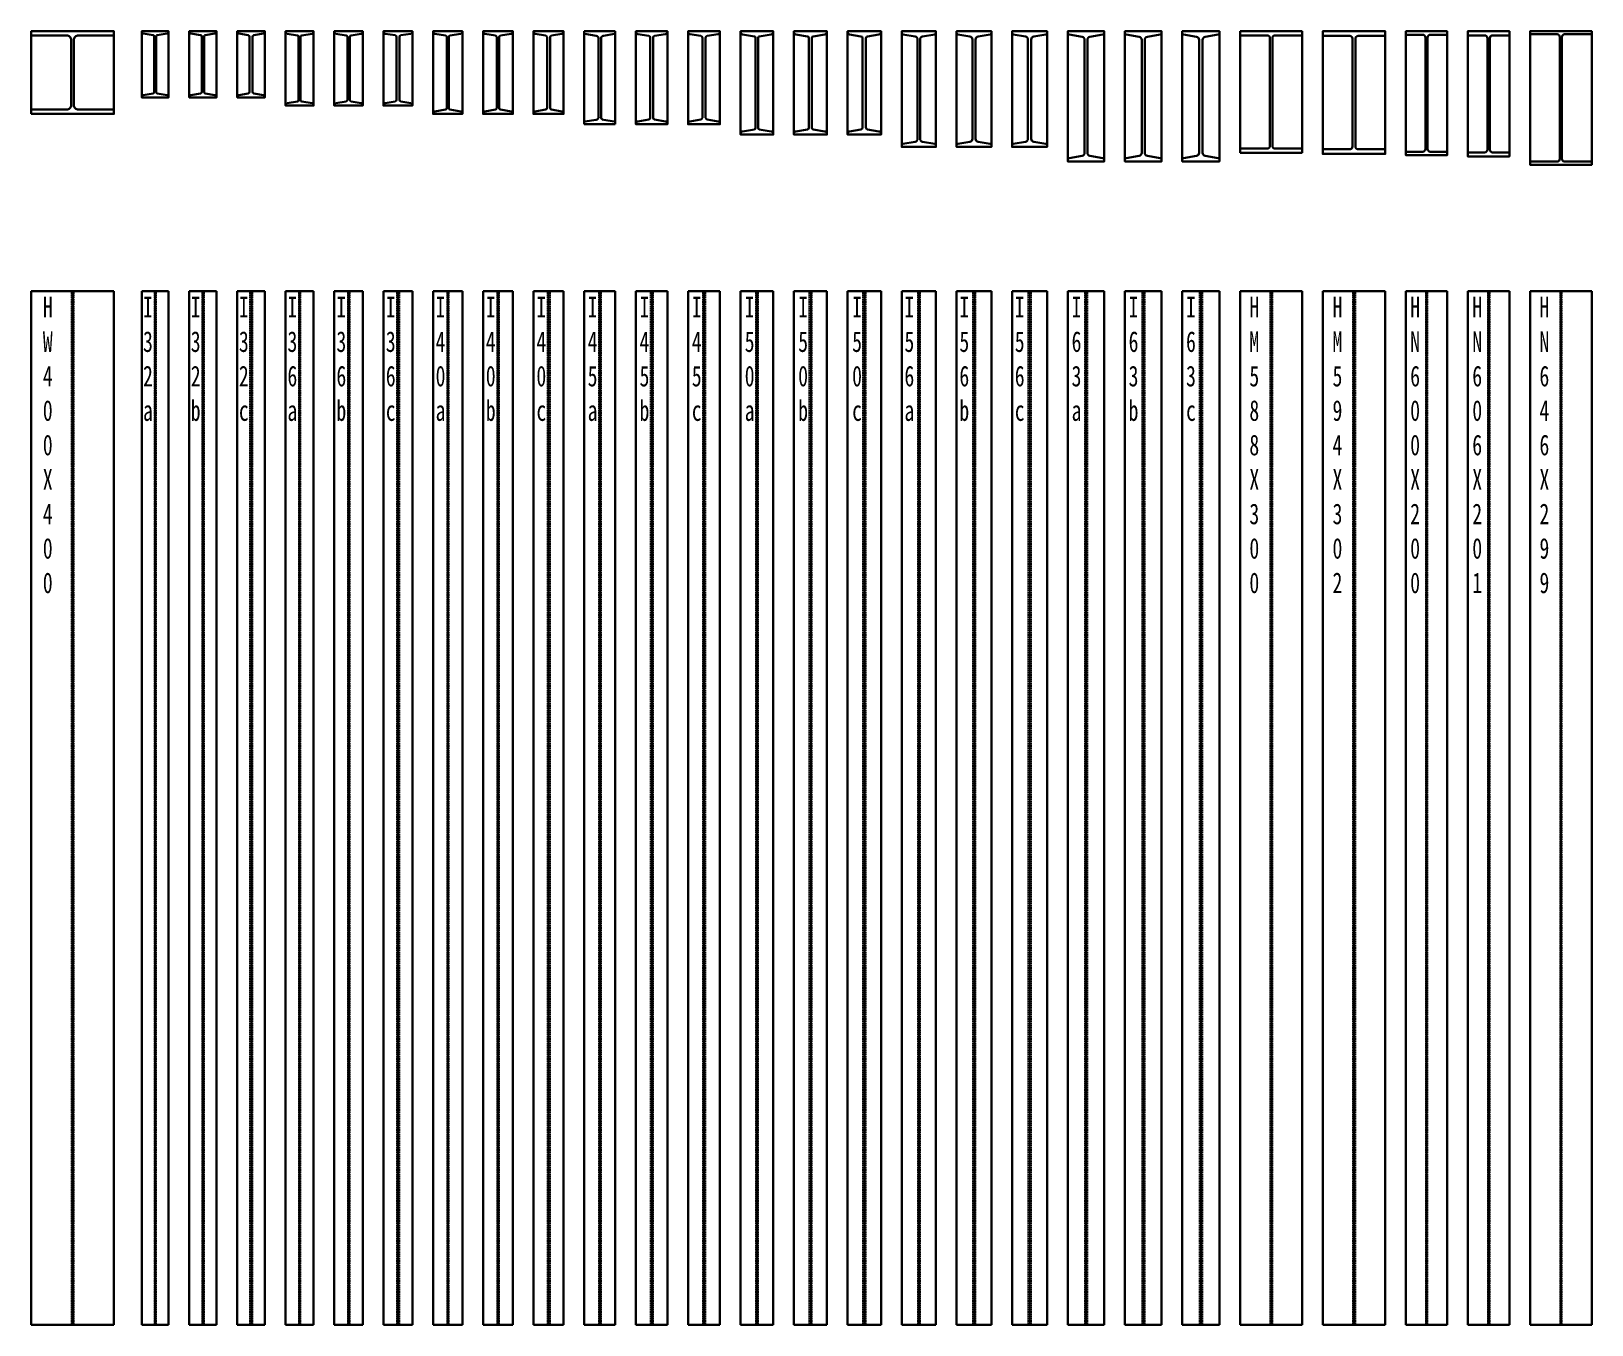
# Model space of a CAD drawing. Header units: millimetres. Extents: x 0 to 76984, y 0 to 13707.
# Drawn here: x 1521 to 9074, y 7059 to 13317 of the extents above; entities that cross this region are included whole.
import ezdxf

# ---------------------------------------------------------------- set-up
doc = ezdxf.new("R2010")
doc.units = ezdxf.units.MM
doc.linetypes.add('DASHED', pattern=[0.75, 0.5, -0.25])
doc.layers.get('Defpoints').update_dxf_attribs({"color": 8})
for name, color, linetype, lineweight in [('1粗实线', 1, 'Continuous', 30), ('4虚线', 2, 'DASHED', 18), ('5文本', 4, 'Continuous', 18)]:
    doc.layers.add(name, color=color, linetype=linetype, lineweight=lineweight)
doc.styles.get("Standard").update_dxf_attribs({"font": '', "width": 0.7})
doc.styles.get('Standard').set_extended_font_data('SimSun')

# ---------------------------------------------------------------- blocks, each defined once
blk = doc.blocks.new('工45a分配梁block')
at = {"layer": '1粗实线'}
for p, q in [((75, 450), (-75, 450)), ((-75, 441), (-75, 450)), ((-75, 0), (-75, 450)), ((-71.8, 437.2), (-17, 428.1)), ((-5.8, 35.2), (-5.8, 414.8)), ((5.8, 35.2), (5.8, 414.8)), ((71.8, 437.2), (17, 428.1)), ((75, 441), (75, 450)), ((75, 0), (75, 450)), ((-75, 0), (-75, 9)), ((75, 0), (-75, 0)), ((-17, 21.9), (-71.8, 12.8)), ((17, 21.9), (71.8, 12.8)), ((75, 0), (75, 9))]:
    blk.add_line(p, q, dxfattribs=at)
for centre, radius, start, end in [((-71.2, 441), 3.8, 180, 260.53768), ((-19.2, 414.8), 13.5, 0, 80.53768), ((19.2, 414.8), 13.5, 99.46232, 180), ((71.2, 441), 3.8, 279.46232, 0), ((-71.2, 9), 3.8, 99.46232, 180), ((-19.2, 35.2), 13.5, 279.46232, 0), ((19.2, 35.2), 13.5, 180, 260.53768), ((71.2, 9), 3.8, 0, 80.53768)]:
    blk.add_arc(centre, radius, start, end, dxfattribs=at)
blk = doc.blocks.new('*U118')
at = {"layer": '1粗实线'}
for p, q in [((-150, 0), (-150, -5000)), ((-150, 0), (150, 0)), ((150, 0), (150, -5000)), ((-150, -5000), (150, -5000))]:
    blk.add_line(p, q, dxfattribs=at)
at = {"layer": '4虚线'}
for p, q in [((-6, 0), (-6, -5000)), ((6, 0), (6, -5000))]:
    blk.add_line(p, q, dxfattribs=at)
at = {"layer": 'Defpoints'}
blk.add_line((0, 0), (0, -5000), dxfattribs=at)
at = {"layer": 'Defpoints', "insert": (-105.2, -26.9), "char_height": 100, "attachment_point": 1}
blk.add_mtext_dynamic_manual_height_columns('H\\PM\\P5\\P8\\P8\\PX\\P3\\P0\\P0', width=100, gutter_width=20, heights=[0], dxfattribs=at)
blk = doc.blocks.new('HM588X300分配梁block')
at = {"layer": '1粗实线'}
for p, q in [((150, 588), (-150, 588)), ((-150, 588), (-150, 568)), ((-19, 568), (-150, 568)), ((-150, 20), (-150, 568)), ((-6, 33), (-6, 555)), ((6, 33), (6, 555)), ((19, 568), (150, 568)), ((150, 588), (150, 568)), ((150, 20), (150, 568)), ((-150, 0), (-150, 20)), ((-19, 20), (-150, 20)), ((150, 0), (-150, 0)), ((19, 20), (150, 20)), ((150, 0), (150, 20))]:
    blk.add_line(p, q, dxfattribs=at)
for centre, start, end in [((-19, 555), 0, 90), ((19, 555), 90, 180), ((-19, 33), 270, 0), ((19, 33), 180, 270)]:
    blk.add_arc(centre, 13, start, end, dxfattribs=at)
blk = doc.blocks.new('工32a分配梁block')
at = {"layer": '1粗实线'}
blk.add_lwpolyline([(-65, 0), (65, 0), (65, 2.5, 0.368919), (57.5, 11.2), (9.5, 19.2, -0.368919), (4.8, 24.8), (4.8, 295.2, -0.368919), (9.5, 300.8), (57.5, 308.8, 0.368919), (65, 317.5), (65, 320), (-65, 320), (-65, 317.5, 0.368919), (-57.5, 308.8), (-9.5, 300.8, -0.368919), (-4.8, 295.2), (-4.8, 24.8, -0.368919), (-9.5, 19.2), (-57.5, 11.2, 0.368919), (-65, 2.5)], format="xyb", close=True, dxfattribs=at)
blk.add_lwpolyline([(-65, 320), (65, 320), (65, 0), (-65, 0)], close=True, dxfattribs=at)
blk = doc.blocks.new('工32b分配梁block')
at = {"layer": '1粗实线'}
blk.add_lwpolyline([(-66, 0), (66, 0), (66, 2.5, 0.368919), (58.5, 11.2), (11.5, 19.1, -0.368919), (5.8, 25.8), (5.8, 294.2, -0.368919), (11.5, 300.9), (58.5, 308.8, 0.368919), (66, 317.5), (66, 320), (-66, 320), (-66, 317.5, 0.368919), (-58.5, 308.8), (-11.5, 300.9, -0.368919), (-5.8, 294.2), (-5.8, 25.8, -0.368919), (-11.5, 19.1), (-58.5, 11.2, 0.368919), (-66, 2.5)], format="xyb", close=True, dxfattribs=at)
blk.add_lwpolyline([(-66, 320), (66, 320), (66, 0), (-66, 0)], close=True, dxfattribs=at)
blk = doc.blocks.new('工32c分配梁block')
at = {"layer": '1粗实线'}
blk.add_lwpolyline([(-67, 0), (67, 0), (67, 2.5, 0.368919), (59.5, 11.2), (13.5, 18.9, -0.368919), (6.8, 26.8), (6.8, 293.2, -0.368919), (13.5, 301.1), (59.5, 308.8, 0.368919), (67, 317.5), (67, 320), (-67, 320), (-67, 317.5, 0.368919), (-59.5, 308.8), (-13.5, 301.1, -0.368919), (-6.8, 293.2), (-6.8, 26.8, -0.368919), (-13.5, 18.9), (-59.5, 11.2, 0.368919), (-67, 2.5)], format="xyb", close=True, dxfattribs=at)
blk.add_lwpolyline([(-67, 320), (67, 320), (67, 0), (-67, 0)], close=True, dxfattribs=at)
blk = doc.blocks.new('工36a分配梁block')
at = {"layer": '1粗实线'}
blk.add_lwpolyline([(-68, 0), (68, 0), (68, 2.6, 0.368919), (60.1, 11.9), (10, 20.2, -0.368919), (5, 26), (5, 334, -0.368919), (10, 339.8), (60.1, 348.1, 0.368919), (68, 357.4), (68, 360), (-68, 360), (-68, 357.4, 0.368919), (-60.1, 348.1), (-10, 339.8, -0.368919), (-5, 334), (-5, 26, -0.368919), (-10, 20.2), (-60.1, 11.9, 0.368919), (-68, 2.6)], format="xyb", close=True, dxfattribs=at)
blk.add_lwpolyline([(-68, 360), (68, 360), (68, 0), (-68, 0)], close=True, dxfattribs=at)
blk = doc.blocks.new('工36b分配梁block')
at = {"layer": '1粗实线'}
blk.add_lwpolyline([(-69, 0), (69, 0), (69, 2.6, 0.368919), (61.1, 11.9), (12, 20.1, -0.368919), (6, 27), (6, 333, -0.368919), (12, 339.9), (61.1, 348.1, 0.368919), (69, 357.4), (69, 360), (-69, 360), (-69, 357.4, 0.368919), (-61.1, 348.1), (-12, 339.9, -0.368919), (-6, 333), (-6, 27, -0.368919), (-12, 20.1), (-61.1, 11.9, 0.368919), (-69, 2.6)], format="xyb", close=True, dxfattribs=at)
blk.add_lwpolyline([(-69, 360), (69, 360), (69, 0), (-69, 0)], close=True, dxfattribs=at)
blk = doc.blocks.new('工36c分配梁block')
at = {"layer": '1粗实线'}
blk.add_lwpolyline([(-70, 0), (70, 0), (70, 2.6, 0.368919), (62.1, 11.9), (14, 19.9, -0.368919), (7, 28), (7, 332, -0.368919), (14, 340.1), (62.1, 348.1, 0.368919), (70, 357.4), (70, 360), (-70, 360), (-70, 357.4, 0.368919), (-62.1, 348.1), (-14, 340.1, -0.368919), (-7, 332), (-7, 28, -0.368919), (-14, 19.9), (-62.1, 11.9, 0.368919), (-70, 2.6)], format="xyb", close=True, dxfattribs=at)
blk.add_lwpolyline([(-70, 360), (70, 360), (70, 0), (-70, 0)], close=True, dxfattribs=at)
blk = doc.blocks.new('工40a分配梁block')
at = {"layer": '1粗实线'}
blk.add_lwpolyline([(-71, 0), (71, 0), (71, 2.8, 0.368919), (62.8, 12.4), (10.5, 21.1, -0.368919), (5.2, 27.2), (5.2, 372.8, -0.368919), (10.5, 378.9), (62.8, 387.6, 0.368919), (71, 397.2), (71, 400), (-71, 400), (-71, 397.2, 0.368919), (-62.8, 387.6), (-10.5, 378.9, -0.368919), (-5.2, 372.8), (-5.2, 27.2, -0.368919), (-10.5, 21.1), (-62.8, 12.4, 0.368919), (-71, 2.8)], format="xyb", close=True, dxfattribs=at)
blk.add_lwpolyline([(-71, 400), (71, 400), (71, 0), (-71, 0)], close=True, dxfattribs=at)
blk = doc.blocks.new('工40b分配梁block')
at = {"layer": '1粗实线'}
blk.add_lwpolyline([(-72, 0), (72, 0), (72, 2.8, 0.368919), (63.8, 12.4), (12.5, 20.9, -0.368919), (6.2, 28.2), (6.2, 371.8, -0.368919), (12.5, 379.1), (63.8, 387.6, 0.368919), (72, 397.2), (72, 400), (-72, 400), (-72, 397.2, 0.368919), (-63.8, 387.6), (-12.5, 379.1, -0.368919), (-6.2, 371.8), (-6.2, 28.2, -0.368919), (-12.5, 20.9), (-63.8, 12.4, 0.368919), (-72, 2.8)], format="xyb", close=True, dxfattribs=at)
blk.add_lwpolyline([(-72, 400), (72, 400), (72, 0), (-72, 0)], close=True, dxfattribs=at)
blk = doc.blocks.new('工40c分配梁block')
at = {"layer": '1粗实线'}
blk.add_lwpolyline([(-73, 0), (73, 0), (73, 2.8, 0.368919), (64.8, 12.4), (14.5, 20.8, -0.368919), (7.2, 29.2), (7.2, 370.8, -0.368919), (14.5, 379.2), (64.8, 387.6, 0.368919), (73, 397.2), (73, 400), (-73, 400), (-73, 397.2, 0.368919), (-64.8, 387.6), (-14.5, 379.2, -0.368919), (-7.2, 370.8), (-7.2, 29.2, -0.368919), (-14.5, 20.8), (-64.8, 12.4, 0.368919), (-73, 2.8)], format="xyb", close=True, dxfattribs=at)
blk.add_lwpolyline([(-73, 400), (73, 400), (73, 0), (-73, 0)], close=True, dxfattribs=at)
blk = doc.blocks.new('工45b分配梁block')
at = {"layer": '1粗实线'}
blk.add_lwpolyline([(-76, 0), (76, 0), (76, 3.2, 0.368919), (67, 13.7), (13.5, 22.7, -0.368919), (6.8, 30.5), (6.8, 419.5, -0.368919), (13.5, 427.3), (67, 436.3, 0.368919), (76, 446.8), (76, 450), (-76, 450), (-76, 446.8, 0.368919), (-67, 436.3), (-13.5, 427.3, -0.368919), (-6.8, 419.5), (-6.8, 30.5, -0.368919), (-13.5, 22.7), (-67, 13.7, 0.368919), (-76, 3.2)], format="xyb", close=True, dxfattribs=at)
blk.add_lwpolyline([(-76, 450), (76, 450), (76, 0), (-76, 0)], close=True, dxfattribs=at)
blk = doc.blocks.new('工45c分配梁block')
at = {"layer": '1粗实线'}
blk.add_lwpolyline([(-77, 0), (77, 0), (77, 3.2, 0.368919), (68, 13.7), (15.5, 22.5, -0.368919), (7.8, 31.5), (7.8, 418.5, -0.368919), (15.5, 427.5), (68, 436.3, 0.368919), (77, 446.8), (77, 450), (-77, 450), (-77, 446.8, 0.368919), (-68, 436.3), (-15.5, 427.5, -0.368919), (-7.8, 418.5), (-7.8, 31.5, -0.368919), (-15.5, 22.5), (-68, 13.7, 0.368919), (-77, 3.2)], format="xyb", close=True, dxfattribs=at)
blk.add_lwpolyline([(-77, 450), (77, 450), (77, 0), (-77, 0)], close=True, dxfattribs=at)
blk = doc.blocks.new('工50a分配梁block')
at = {"layer": '1粗实线'}
blk.add_lwpolyline([(-79, 0), (79, 0), (79, 3.9, 0.368919), (69, 15.6), (12, 25.1, -0.368919), (6, 32.1), (6, 467.9, -0.368919), (12, 474.9), (69, 484.4, 0.368919), (79, 496.1), (79, 500), (-79, 500), (-79, 496.1, 0.368919), (-69, 484.4), (-12, 474.9, -0.368919), (-6, 467.9), (-6, 32.1, -0.368919), (-12, 25.1), (-69, 15.6, 0.368919), (-79, 3.9)], format="xyb", close=True, dxfattribs=at)
blk.add_lwpolyline([(-79, 500), (79, 500), (79, 0), (-79, 0)], close=True, dxfattribs=at)
blk = doc.blocks.new('工50b分配梁block')
at = {"layer": '1粗实线'}
blk.add_lwpolyline([(-80, 0), (80, 0), (80, 3.9, 0.368919), (70, 15.6), (14, 24.9, -0.368919), (7, 33.1), (7, 466.9, -0.368919), (14, 475.1), (70, 484.4, 0.368919), (80, 496.1), (80, 500), (-80, 500), (-80, 496.1, 0.368919), (-70, 484.4), (-14, 475.1, -0.368919), (-7, 466.9), (-7, 33.1, -0.368919), (-14, 24.9), (-70, 15.6, 0.368919), (-80, 3.9)], format="xyb", close=True, dxfattribs=at)
blk.add_lwpolyline([(-80, 500), (80, 500), (80, 0), (-80, 0)], close=True, dxfattribs=at)
blk = doc.blocks.new('工50c分配梁block')
at = {"layer": '1粗实线'}
blk.add_lwpolyline([(-81, 0), (81, 0), (81, 3.9, 0.368919), (71, 15.6), (16, 24.8, -0.368919), (8, 34.1), (8, 465.9, -0.368919), (16, 475.2), (71, 484.4, 0.368919), (81, 496.1), (81, 500), (-81, 500), (-81, 496.1, 0.368919), (-71, 484.4), (-16, 475.2, -0.368919), (-8, 465.9), (-8, 34.1, -0.368919), (-16, 24.8), (-71, 15.6, 0.368919), (-81, 3.9)], format="xyb", close=True, dxfattribs=at)
blk.add_lwpolyline([(-81, 500), (81, 500), (81, 0), (-81, 0)], close=True, dxfattribs=at)
blk = doc.blocks.new('HM594X302分配梁block')
at = {"layer": '1粗实线'}
blk.add_lwpolyline([(-151, 0), (151, 0), (151, 23), (20, 23, -0.414214), (7, 36), (7, 558, -0.414214), (20, 571), (151, 571), (151, 594), (-151, 594), (-151, 571), (-20, 571, -0.414214), (-7, 558), (-7, 36, -0.414214), (-20, 23), (-151, 23)], format="xyb", close=True, dxfattribs=at)
blk.add_lwpolyline([(-151, 594), (151, 594), (151, 0), (-151, 0)], close=True, dxfattribs=at)
blk = doc.blocks.new('HN600X200分配梁block')
at = {"layer": '1粗实线'}
blk.add_lwpolyline([(-100, 0), (100, 0), (100, 17), (18.5, 17, -0.414214), (5.5, 30), (5.5, 570, -0.414214), (18.5, 583), (100, 583), (100, 600), (-100, 600), (-100, 583), (-18.5, 583, -0.414214), (-5.5, 570), (-5.5, 30, -0.414214), (-18.5, 17), (-100, 17)], format="xyb", close=True, dxfattribs=at)
blk.add_lwpolyline([(-100, 600), (100, 600), (100, 0), (-100, 0)], close=True, dxfattribs=at)
blk = doc.blocks.new('HN606X201分配梁block')
at = {"layer": '1粗实线'}
blk.add_lwpolyline([(-100.5, 0), (100.5, 0), (100.5, 20), (19, 20, -0.414214), (6, 33), (6, 573, -0.414214), (19, 586), (100.5, 586), (100.5, 606), (-100.5, 606), (-100.5, 586), (-19, 586, -0.414214), (-6, 573), (-6, 33, -0.414214), (-19, 20), (-100.5, 20)], format="xyb", close=True, dxfattribs=at)
blk.add_lwpolyline([(-100.5, 606), (100.5, 606), (100.5, 0), (-100.5, 0)], close=True, dxfattribs=at)
blk = doc.blocks.new('HN646X299分配梁block')
at = {"layer": '1粗实线'}
blk.add_lwpolyline([(-149.5, 0), (149.5, 0), (149.5, 15), (18, 15, -0.414214), (5, 28), (5, 618, -0.414214), (18, 631), (149.5, 631), (149.5, 646), (-149.5, 646), (-149.5, 631), (-18, 631, -0.414214), (-5, 618), (-5, 28, -0.414214), (-18, 15), (-149.5, 15)], format="xyb", close=True, dxfattribs=at)
blk.add_lwpolyline([(-149.5, 646), (149.5, 646), (149.5, 0), (-149.5, 0)], close=True, dxfattribs=at)
blk = doc.blocks.new('*U188')
at = {"layer": '1粗实线'}
for p, q in [((-65, 0), (-65, -5000)), ((-65, 0), (65, 0)), ((65, 0), (65, -5000)), ((-65, -5000), (65, -5000))]:
    blk.add_line(p, q, dxfattribs=at)
at = {"layer": '4虚线'}
for p, q in [((-4.8, 0), (-4.8, -5000)), ((4.8, 0), (4.8, -5000))]:
    blk.add_line(p, q, dxfattribs=at)
at = {"layer": 'Defpoints'}
blk.add_line((0, 0), (0, -5000), dxfattribs=at)
at = {"layer": 'Defpoints', "insert": (-58.8, -26.9), "char_height": 100, "attachment_point": 1}
blk.add_mtext_dynamic_manual_height_columns('I\\P3\\P2\\Pa', width=100, gutter_width=20, heights=[0], dxfattribs=at)
blk = doc.blocks.new('工32b分配梁平面block')
at = {"layer": '1粗实线'}
for p, q in [((-66, 0), (-66, -5000)), ((-66, 0), (66, 0)), ((66, 0), (66, -5000)), ((-66, -5000), (66, -5000))]:
    blk.add_line(p, q, dxfattribs=at)
at = {"layer": '4虚线'}
for p, q in [((-5.8, 0), (-5.8, -5000)), ((5.8, 0), (5.8, -5000))]:
    blk.add_line(p, q, dxfattribs=at)
at = {"layer": 'Defpoints'}
blk.add_line((0, 0), (0, -5000), dxfattribs=at)
at = {"layer": 'Defpoints', "insert": (-58.8, -26.9), "char_height": 100, "attachment_point": 1}
blk.add_mtext_dynamic_manual_height_columns('I\\P3\\P2\\Pb', width=100, gutter_width=20, heights=[0], dxfattribs=at)
blk = doc.blocks.new('工32c分配梁平面block')
at = {"layer": '1粗实线'}
for p, q in [((-67, 0), (-67, -5000)), ((-67, 0), (67, 0)), ((67, 0), (67, -5000)), ((-67, -5000), (67, -5000))]:
    blk.add_line(p, q, dxfattribs=at)
at = {"layer": '4虚线'}
for p, q in [((-6.8, 0), (-6.8, -5000)), ((6.8, 0), (6.8, -5000))]:
    blk.add_line(p, q, dxfattribs=at)
at = {"layer": 'Defpoints'}
blk.add_line((0, 0), (0, -5000), dxfattribs=at)
at = {"layer": 'Defpoints', "insert": (-58.8, -26.9), "char_height": 100, "attachment_point": 1}
blk.add_mtext_dynamic_manual_height_columns('I\\P3\\P2\\Pc', width=100, gutter_width=20, heights=[0], dxfattribs=at)
blk = doc.blocks.new('工36a分配梁平面block')
at = {"layer": '1粗实线'}
for p, q in [((-68, 0), (-68, -5000)), ((-68, 0), (68, 0)), ((68, 0), (68, -5000)), ((-68, -5000), (68, -5000))]:
    blk.add_line(p, q, dxfattribs=at)
at = {"layer": '4虚线'}
for p, q in [((-5, 0), (-5, -5000)), ((5, 0), (5, -5000))]:
    blk.add_line(p, q, dxfattribs=at)
at = {"layer": 'Defpoints'}
blk.add_line((0, 0), (0, -5000), dxfattribs=at)
at = {"layer": 'Defpoints', "insert": (-58.8, -26.9), "char_height": 100, "attachment_point": 1}
blk.add_mtext_dynamic_manual_height_columns('I\\P3\\P6\\Pa', width=100, gutter_width=20, heights=[0], dxfattribs=at)
blk = doc.blocks.new('工36b分配梁平面block')
at = {"layer": '1粗实线'}
for p, q in [((-69, 0), (-69, -5000)), ((-69, 0), (69, 0)), ((69, 0), (69, -5000)), ((-69, -5000), (69, -5000))]:
    blk.add_line(p, q, dxfattribs=at)
at = {"layer": '4虚线'}
for p, q in [((-6, 0), (-6, -5000)), ((6, 0), (6, -5000))]:
    blk.add_line(p, q, dxfattribs=at)
at = {"layer": 'Defpoints'}
blk.add_line((0, 0), (0, -5000), dxfattribs=at)
at = {"layer": 'Defpoints', "insert": (-58.8, -26.9), "char_height": 100, "attachment_point": 1}
blk.add_mtext_dynamic_manual_height_columns('I\\P3\\P6\\Pb', width=100, gutter_width=20, heights=[0], dxfattribs=at)
blk = doc.blocks.new('工36c分配梁平面block')
at = {"layer": '1粗实线'}
for p, q in [((-70, 0), (-70, -5000)), ((-70, 0), (70, 0)), ((70, 0), (70, -5000)), ((-70, -5000), (70, -5000))]:
    blk.add_line(p, q, dxfattribs=at)
at = {"layer": '4虚线'}
for p, q in [((-7, 0), (-7, -5000)), ((7, 0), (7, -5000))]:
    blk.add_line(p, q, dxfattribs=at)
at = {"layer": 'Defpoints'}
blk.add_line((0, 0), (0, -5000), dxfattribs=at)
at = {"layer": 'Defpoints', "insert": (-58.8, -26.9), "char_height": 100, "attachment_point": 1}
blk.add_mtext_dynamic_manual_height_columns('I\\P3\\P6\\Pc', width=100, gutter_width=20, heights=[0], dxfattribs=at)
blk = doc.blocks.new('工40a分配梁平面block')
at = {"layer": '1粗实线'}
for p, q in [((-71, 0), (-71, -5000)), ((-71, 0), (71, 0)), ((71, 0), (71, -5000)), ((-71, -5000), (71, -5000))]:
    blk.add_line(p, q, dxfattribs=at)
at = {"layer": '4虚线'}
for p, q in [((-5.2, 0), (-5.2, -5000)), ((5.2, 0), (5.2, -5000))]:
    blk.add_line(p, q, dxfattribs=at)
at = {"layer": 'Defpoints'}
blk.add_line((0, 0), (0, -5000), dxfattribs=at)
at = {"layer": 'Defpoints', "insert": (-58.8, -26.9), "char_height": 100, "attachment_point": 1}
blk.add_mtext_dynamic_manual_height_columns('I\\P4\\P0\\Pa', width=100, gutter_width=20, heights=[0], dxfattribs=at)
blk = doc.blocks.new('工40b分配梁平面block')
at = {"layer": '1粗实线'}
for p, q in [((-72, 0), (-72, -5000)), ((-72, 0), (72, 0)), ((72, 0), (72, -5000)), ((-72, -5000), (72, -5000))]:
    blk.add_line(p, q, dxfattribs=at)
at = {"layer": '4虚线'}
for p, q in [((-6.2, 0), (-6.2, -5000)), ((6.2, 0), (6.2, -5000))]:
    blk.add_line(p, q, dxfattribs=at)
at = {"layer": 'Defpoints'}
blk.add_line((0, 0), (0, -5000), dxfattribs=at)
at = {"layer": 'Defpoints', "insert": (-58.8, -26.9), "char_height": 100, "attachment_point": 1}
blk.add_mtext_dynamic_manual_height_columns('I\\P4\\P0\\Pb', width=100, gutter_width=20, heights=[0], dxfattribs=at)
blk = doc.blocks.new('工40c分配梁平面block')
at = {"layer": '1粗实线'}
for p, q in [((-73, 0), (-73, -5000)), ((-73, 0), (73, 0)), ((73, 0), (73, -5000)), ((-73, -5000), (73, -5000))]:
    blk.add_line(p, q, dxfattribs=at)
at = {"layer": '4虚线'}
for p, q in [((-7.2, 0), (-7.2, -5000)), ((7.2, 0), (7.2, -5000))]:
    blk.add_line(p, q, dxfattribs=at)
at = {"layer": 'Defpoints'}
blk.add_line((0, 0), (0, -5000), dxfattribs=at)
at = {"layer": 'Defpoints', "insert": (-58.8, -26.9), "char_height": 100, "attachment_point": 1}
blk.add_mtext_dynamic_manual_height_columns('I\\P4\\P0\\Pc', width=100, gutter_width=20, heights=[0], dxfattribs=at)
blk = doc.blocks.new('工45a分配梁平面block')
at = {"layer": '1粗实线'}
for p, q in [((-75, 0), (-75, -5000)), ((-75, 0), (75, 0)), ((75, 0), (75, -5000)), ((-75, -5000), (75, -5000))]:
    blk.add_line(p, q, dxfattribs=at)
at = {"layer": '4虚线'}
for p, q in [((-5.8, 0), (-5.8, -5000)), ((5.8, 0), (5.8, -5000))]:
    blk.add_line(p, q, dxfattribs=at)
at = {"layer": 'Defpoints'}
blk.add_line((0, 0), (0, -5000), dxfattribs=at)
at = {"layer": 'Defpoints', "insert": (-58.8, -26.9), "char_height": 100, "attachment_point": 1}
blk.add_mtext_dynamic_manual_height_columns('I\\P4\\P5\\Pa', width=100, gutter_width=20, heights=[0], dxfattribs=at)
blk = doc.blocks.new('工45b分配梁平面block')
at = {"layer": '1粗实线'}
for p, q in [((-76, 0), (-76, -5000)), ((-76, 0), (76, 0)), ((76, 0), (76, -5000)), ((-76, -5000), (76, -5000))]:
    blk.add_line(p, q, dxfattribs=at)
at = {"layer": '4虚线'}
for p, q in [((-6.8, 0), (-6.8, -5000)), ((6.8, 0), (6.8, -5000))]:
    blk.add_line(p, q, dxfattribs=at)
at = {"layer": 'Defpoints'}
blk.add_line((0, 0), (0, -5000), dxfattribs=at)
at = {"layer": 'Defpoints', "insert": (-58.8, -26.9), "char_height": 100, "attachment_point": 1}
blk.add_mtext_dynamic_manual_height_columns('I\\P4\\P5\\Pb', width=100, gutter_width=20, heights=[0], dxfattribs=at)
blk = doc.blocks.new('工45c分配梁平面block')
at = {"layer": '1粗实线'}
for p, q in [((-77, 0), (-77, -5000)), ((-77, 0), (77, 0)), ((77, 0), (77, -5000)), ((-77, -5000), (77, -5000))]:
    blk.add_line(p, q, dxfattribs=at)
at = {"layer": '4虚线'}
for p, q in [((-7.8, 0), (-7.8, -5000)), ((7.8, 0), (7.8, -5000))]:
    blk.add_line(p, q, dxfattribs=at)
at = {"layer": 'Defpoints'}
blk.add_line((0, 0), (0, -5000), dxfattribs=at)
at = {"layer": 'Defpoints', "insert": (-58.8, -26.9), "char_height": 100, "attachment_point": 1}
blk.add_mtext_dynamic_manual_height_columns('I\\P4\\P5\\Pc', width=100, gutter_width=20, heights=[0], dxfattribs=at)
blk = doc.blocks.new('工50a分配梁平面block')
at = {"layer": '1粗实线'}
for p, q in [((-79, 0), (-79, -5000)), ((-79, 0), (79, 0)), ((79, 0), (79, -5000)), ((-79, -5000), (79, -5000))]:
    blk.add_line(p, q, dxfattribs=at)
at = {"layer": '4虚线'}
for p, q in [((-6, 0), (-6, -5000)), ((6, 0), (6, -5000))]:
    blk.add_line(p, q, dxfattribs=at)
at = {"layer": 'Defpoints'}
blk.add_line((0, 0), (0, -5000), dxfattribs=at)
at = {"layer": 'Defpoints', "insert": (-58.8, -26.9), "char_height": 100, "attachment_point": 1}
blk.add_mtext_dynamic_manual_height_columns('I\\P5\\P0\\Pa', width=100, gutter_width=20, heights=[0], dxfattribs=at)
blk = doc.blocks.new('工50b分配梁平面block')
at = {"layer": '1粗实线'}
for p, q in [((-80, 0), (-80, -5000)), ((-80, 0), (80, 0)), ((80, 0), (80, -5000)), ((-80, -5000), (80, -5000))]:
    blk.add_line(p, q, dxfattribs=at)
at = {"layer": '4虚线'}
for p, q in [((-7, 0), (-7, -5000)), ((7, 0), (7, -5000))]:
    blk.add_line(p, q, dxfattribs=at)
at = {"layer": 'Defpoints'}
blk.add_line((0, 0), (0, -5000), dxfattribs=at)
at = {"layer": 'Defpoints', "insert": (-58.8, -26.9), "char_height": 100, "attachment_point": 1}
blk.add_mtext_dynamic_manual_height_columns('I\\P5\\P0\\Pb', width=100, gutter_width=20, heights=[0], dxfattribs=at)
blk = doc.blocks.new('工50c分配梁平面block')
at = {"layer": '1粗实线'}
for p, q in [((-81, 0), (-81, -5000)), ((-81, 0), (81, 0)), ((81, 0), (81, -5000)), ((-81, -5000), (81, -5000))]:
    blk.add_line(p, q, dxfattribs=at)
at = {"layer": '4虚线'}
for p, q in [((-8, 0), (-8, -5000)), ((8, 0), (8, -5000))]:
    blk.add_line(p, q, dxfattribs=at)
at = {"layer": 'Defpoints'}
blk.add_line((0, 0), (0, -5000), dxfattribs=at)
at = {"layer": 'Defpoints', "insert": (-58.8, -26.9), "char_height": 100, "attachment_point": 1}
blk.add_mtext_dynamic_manual_height_columns('I\\P5\\P0\\Pc', width=100, gutter_width=20, heights=[0], dxfattribs=at)
blk = doc.blocks.new('*U205')
at = {"layer": '1粗实线'}
for p, q in [((-151, 0), (-151, -5000)), ((-151, 0), (151, 0)), ((151, 0), (151, -5000)), ((-151, -5000), (151, -5000))]:
    blk.add_line(p, q, dxfattribs=at)
at = {"layer": '4虚线'}
for p, q in [((-7, 0), (-7, -5000)), ((7, 0), (7, -5000))]:
    blk.add_line(p, q, dxfattribs=at)
at = {"layer": 'Defpoints'}
blk.add_line((0, 0), (0, -5000), dxfattribs=at)
at = {"layer": 'Defpoints', "insert": (-103.8, -26.9), "char_height": 100, "attachment_point": 1}
blk.add_mtext_dynamic_manual_height_columns('H\\PM\\P5\\P9\\P4\\PX\\P3\\P0\\P2', width=100, gutter_width=20, heights=[0], dxfattribs=at)
blk = doc.blocks.new('HN600X200分配梁平面block')
at = {"layer": '1粗实线'}
for p, q in [((-100, 0), (-100, -5000)), ((-100, 0), (100, 0)), ((100, 0), (100, -5000)), ((-100, -5000), (100, -5000))]:
    blk.add_line(p, q, dxfattribs=at)
at = {"layer": '4虚线'}
for p, q in [((-5.5, 0), (-5.5, -5000)), ((5.5, 0), (5.5, -5000))]:
    blk.add_line(p, q, dxfattribs=at)
at = {"layer": 'Defpoints'}
blk.add_line((0, 0), (0, -5000), dxfattribs=at)
at = {"layer": 'Defpoints', "insert": (-78.8, -26.9), "char_height": 100, "attachment_point": 1}
blk.add_mtext_dynamic_manual_height_columns('H\\PN\\P6\\P0\\P0\\PX\\P2\\P0\\P0', width=100, gutter_width=20, heights=[0], dxfattribs=at)
blk = doc.blocks.new('HN606X201分配梁平面block')
at = {"layer": '1粗实线'}
for p, q in [((-100.5, 0), (-100.5, -5000)), ((-100.5, 0), (100.5, 0)), ((100.5, 0), (100.5, -5000)), ((-100.5, -5000), (100.5, -5000))]:
    blk.add_line(p, q, dxfattribs=at)
at = {"layer": '4虚线'}
for p, q in [((-6, 0), (-6, -5000)), ((6, 0), (6, -5000))]:
    blk.add_line(p, q, dxfattribs=at)
at = {"layer": 'Defpoints'}
blk.add_line((0, 0), (0, -5000), dxfattribs=at)
at = {"layer": 'Defpoints', "insert": (-78.8, -26.9), "char_height": 100, "attachment_point": 1}
blk.add_mtext_dynamic_manual_height_columns('H\\PN\\P6\\P0\\P6\\PX\\P2\\P0\\P1', width=100, gutter_width=20, heights=[0], dxfattribs=at)
blk = doc.blocks.new('HN646X299分配梁平面block')
at = {"layer": '1粗实线'}
for p, q in [((-149.5, 0), (-149.5, -5000)), ((-149.5, 0), (149.5, 0)), ((149.5, 0), (149.5, -5000)), ((-149.5, -5000), (149.5, -5000))]:
    blk.add_line(p, q, dxfattribs=at)
at = {"layer": '4虚线'}
for p, q in [((-5, 0), (-5, -5000)), ((5, 0), (5, -5000))]:
    blk.add_line(p, q, dxfattribs=at)
at = {"layer": 'Defpoints'}
blk.add_line((0, 0), (0, -5000), dxfattribs=at)
at = {"layer": 'Defpoints', "insert": (-103.8, -26.9), "char_height": 100, "attachment_point": 1}
blk.add_mtext_dynamic_manual_height_columns('H\\PN\\P6\\P4\\P6\\PX\\P2\\P9\\P9', width=100, gutter_width=20, heights=[0], dxfattribs=at)
blk = doc.blocks.new('工56a小肋block')
at = {"layer": '1粗实线'}
blk.add_lwpolyline([(76.9, 15.6), (18.4, 25.4, -0.366629), (6.3, 39.7), (6.3, 520.3, -0.366629), (18.4, 534.6), (76.9, 544.4, 0.366629), (83, 551.6), (83, 560), (-83, 560), (-83, 551.6, 0.366629), (-76.9, 544.4), (-18.4, 534.6, -0.366629), (-6.3, 520.3), (-6.3, 39.7, -0.366629), (-18.4, 25.4), (-76.9, 15.6, 0.366629), (-83, 8.4), (-83, 0), (83, 0), (83, 8.4, 0.366629)], format="xyb", close=True, dxfattribs=at)
blk = doc.blocks.new('工56a分配梁block')
at = {"layer": '1粗实线'}
for p, q in [((-83, 560), (-83, 0)), ((83, 0), (83, 560))]:
    blk.add_line(p, q, dxfattribs=at)
blk.add_blockref('工56a小肋block', (0, 0), dxfattribs=at)
blk = doc.blocks.new('工56b小肋block')
at = {"layer": '1粗实线'}
blk.add_lwpolyline([(77.9, 15.6), (19.4, 25.4, -0.366629), (7.3, 39.7), (7.3, 520.3, -0.366629), (19.4, 534.6), (77.9, 544.4, 0.366629), (84, 551.6), (84, 560), (-84, 560), (-84, 551.6, 0.366629), (-77.9, 544.4), (-19.4, 534.6, -0.366629), (-7.3, 520.3), (-7.3, 39.7, -0.366629), (-19.4, 25.4), (-77.9, 15.6, 0.366629), (-84, 8.4), (-84, 0), (84, 0), (84, 8.4, 0.366629)], format="xyb", close=True, dxfattribs=at)
blk = doc.blocks.new('工56b分配梁block')
at = {"layer": '1粗实线'}
for p, q in [((-84, 560), (-84, 0)), ((84, 0), (84, 560))]:
    blk.add_line(p, q, dxfattribs=at)
blk.add_blockref('工56b小肋block', (0, 0), dxfattribs=at)
blk = doc.blocks.new('工56c小肋block')
at = {"layer": '1粗实线'}
blk.add_lwpolyline([(20.4, 25.4, -0.366629), (8.2, 39.7), (8.2, 520.3, -0.366629), (20.4, 534.6), (78.9, 544.4, 0.366629), (85, 551.6), (85, 560), (-85, 560), (-85, 551.6, 0.366629), (-78.9, 544.4), (-20.4, 534.6, -0.366629), (-8.3, 520.3), (-8.3, 39.7, -0.366629), (-20.4, 25.4), (-78.9, 15.6, 0.366629), (-85, 8.4), (-85, 0), (85, 0), (85, 8.4, 0.366629), (78.9, 15.6)], format="xyb", close=True, dxfattribs=at)
blk = doc.blocks.new('工56c分配梁block')
at = {"layer": '1粗实线'}
for p, q in [((-85, 560), (-85, 0)), ((85, 0), (85, 560))]:
    blk.add_line(p, q, dxfattribs=at)
blk.add_blockref('工56c小肋block', (0, 0), dxfattribs=at)
blk = doc.blocks.new('工63a小肋block')
at = {"layer": '1粗实线'}
blk.add_lwpolyline([(6.5, 588.5, -0.366629), (19, 603.3), (81.7, 613.7, 0.366629), (88, 621.1), (88, 630), (-88, 630), (-88, 621.1, 0.366629), (-81.7, 613.7), (-19, 603.3, -0.366629), (-6.5, 588.5), (-6.5, 41.5, -0.366629), (-19, 26.7), (-81.7, 16.3, 0.366629), (-88, 8.9), (-88, 0), (88, 0), (88, 8.9, 0.366629), (81.7, 16.3), (19, 26.7, -0.366629), (6.5, 41.5)], format="xyb", close=True, dxfattribs=at)
blk = doc.blocks.new('工63a分配梁block')
at = {"layer": '1粗实线'}
for p, q in [((-88, 630), (-88, 0)), ((88, 0), (88, 630))]:
    blk.add_line(p, q, dxfattribs=at)
blk.add_blockref('工63a小肋block', (0, 0), dxfattribs=at)
blk = doc.blocks.new('工63b小肋block')
at = {"layer": '1粗实线'}
blk.add_lwpolyline([(82.7, 613.7, 0.366629), (89, 621.1), (89, 630), (-89, 630), (-89, 621.1, 0.366629), (-82.7, 613.7), (-20, 603.3, -0.366629), (-7.5, 588.5), (-7.5, 41.5, -0.366629), (-20, 26.7), (-82.7, 16.3, 0.366629), (-89, 8.9), (-89, 0), (89, 0), (89, 8.9, 0.366629), (82.7, 16.3), (20, 26.7, -0.366629), (7.5, 41.5), (7.5, 588.5, -0.366629), (20, 603.3)], format="xyb", close=True, dxfattribs=at)
blk = doc.blocks.new('工63b分配梁block')
at = {"layer": '1粗实线'}
for p, q in [((-89, 630), (-89, 0)), ((89, 0), (89, 630))]:
    blk.add_line(p, q, dxfattribs=at)
blk.add_blockref('工63b小肋block', (0, 0), dxfattribs=at)
blk = doc.blocks.new('工63c小肋block')
at = {"layer": '1粗实线'}
blk.add_lwpolyline([(83.7, 613.7, 0.366629), (90, 621.1), (90, 630), (-90, 630), (-90, 621.1, 0.366629), (-83.7, 613.7), (-21, 603.3, -0.366629), (-8.5, 588.5), (-8.5, 41.5, -0.366629), (-21, 26.7), (-83.7, 16.3, 0.366629), (-90, 8.9), (-90, 0), (90, 0), (90, 8.9, 0.366629), (83.7, 16.3), (21, 26.7, -0.366629), (8.5, 41.5), (8.5, 588.5, -0.366629), (21, 603.3)], format="xyb", close=True, dxfattribs=at)
blk = doc.blocks.new('工63c分配梁block')
at = {"layer": '1粗实线'}
for p, q in [((-90, 630), (-90, 0)), ((90, 0), (90, 630))]:
    blk.add_line(p, q, dxfattribs=at)
blk.add_blockref('工63c小肋block', (0, 0), dxfattribs=at)
blk = doc.blocks.new('*U325')
at = {"layer": '1粗实线'}
for p, q in [((-83, 0), (-83, -5000)), ((-83, 0), (83, 0)), ((83, 0), (83, -5000)), ((-83, -5000), (83, -5000))]:
    blk.add_line(p, q, dxfattribs=at)
at = {"layer": '4虚线'}
for p, q in [((-6.3, 0), (-6.3, -5000)), ((6.2, 0), (6.2, -5000))]:
    blk.add_line(p, q, dxfattribs=at)
at = {"layer": 'Defpoints'}
blk.add_line((0, 0), (0, -5000), dxfattribs=at)
at = {"layer": 'Defpoints', "insert": (-69.7, -26.9), "char_height": 100, "attachment_point": 1}
blk.add_mtext_dynamic_manual_height_columns('I\\P5\\P6\\Pa', width=100, gutter_width=20, heights=[0], dxfattribs=at)
blk = doc.blocks.new('工56b分配梁平面block')
at = {"layer": '1粗实线'}
for p, q in [((-84, 0), (-84, -5000)), ((-84, 0), (84, 0)), ((84, 0), (84, -5000)), ((-84, -5000), (84, -5000))]:
    blk.add_line(p, q, dxfattribs=at)
at = {"layer": '4虚线'}
for p, q in [((-7.3, 0), (-7.3, -5000)), ((7.2, 0), (7.2, -5000))]:
    blk.add_line(p, q, dxfattribs=at)
at = {"layer": 'Defpoints'}
blk.add_line((0, 0), (0, -5000), dxfattribs=at)
at = {"layer": 'Defpoints', "insert": (-70.7, -26.9), "char_height": 100, "attachment_point": 1}
blk.add_mtext_dynamic_manual_height_columns('I\\P5\\P6\\Pb', width=100, gutter_width=20, heights=[0], dxfattribs=at)
blk = doc.blocks.new('*U328')
at = {"layer": '1粗实线'}
for p, q in [((-85, 0), (-85, -5000)), ((-85, 0), (85, 0)), ((85, 0), (85, -5000)), ((-85, -5000), (85, -5000))]:
    blk.add_line(p, q, dxfattribs=at)
at = {"layer": '4虚线'}
for p, q in [((-8.3, 0), (-8.3, -5000)), ((8.2, 0), (8.2, -5000))]:
    blk.add_line(p, q, dxfattribs=at)
at = {"layer": 'Defpoints'}
blk.add_line((0, 0), (0, -5000), dxfattribs=at)
at = {"layer": 'Defpoints', "insert": (-71.7, -26.9), "char_height": 100, "attachment_point": 1}
blk.add_mtext_dynamic_manual_height_columns('I\\P5\\P6\\Pc', width=100, gutter_width=20, heights=[0], dxfattribs=at)
blk = doc.blocks.new('*U330')
at = {"layer": '1粗实线'}
for p, q in [((-88, 0), (-88, -5000)), ((-88, 0), (88, 0)), ((88, 0), (88, -5000)), ((-88, -5000), (88, -5000))]:
    blk.add_line(p, q, dxfattribs=at)
at = {"layer": '4虚线'}
for p, q in [((-6.5, 0), (-6.5, -5000)), ((6.5, 0), (6.5, -5000))]:
    blk.add_line(p, q, dxfattribs=at)
at = {"layer": 'Defpoints'}
blk.add_line((0, 0), (0, -5000), dxfattribs=at)
at = {"layer": 'Defpoints', "insert": (-69.7, -26.9), "char_height": 100, "attachment_point": 1}
blk.add_mtext_dynamic_manual_height_columns('I\\P6\\P3\\Pa', width=100, gutter_width=20, heights=[0], dxfattribs=at)
blk = doc.blocks.new('*U332')
at = {"layer": '1粗实线'}
for p, q in [((-89, 0), (-89, -5000)), ((-89, 0), (89, 0)), ((89, 0), (89, -5000)), ((-89, -5000), (89, -5000))]:
    blk.add_line(p, q, dxfattribs=at)
at = {"layer": '4虚线'}
for p, q in [((-7.5, 0), (-7.5, -5000)), ((7.5, 0), (7.5, -5000))]:
    blk.add_line(p, q, dxfattribs=at)
at = {"layer": 'Defpoints'}
blk.add_line((0, 0), (0, -5000), dxfattribs=at)
at = {"layer": 'Defpoints', "insert": (-70.7, -26.9), "char_height": 100, "attachment_point": 1}
blk.add_mtext_dynamic_manual_height_columns('I\\P6\\P3\\Pb', width=100, gutter_width=20, heights=[0], dxfattribs=at)
blk = doc.blocks.new('*U334')
at = {"layer": '1粗实线'}
for p, q in [((-90, 0), (-90, -5000)), ((-90, 0), (90, 0)), ((90, 0), (90, -5000)), ((-90, -5000), (90, -5000))]:
    blk.add_line(p, q, dxfattribs=at)
at = {"layer": '4虚线'}
for p, q in [((-8.5, 0), (-8.5, -5000)), ((8.5, 0), (8.5, -5000))]:
    blk.add_line(p, q, dxfattribs=at)
at = {"layer": 'Defpoints'}
blk.add_line((0, 0), (0, -5000), dxfattribs=at)
at = {"layer": 'Defpoints', "insert": (-71.7, -26.9), "char_height": 100, "attachment_point": 1}
blk.add_mtext_dynamic_manual_height_columns('I\\P6\\P3\\Pc', width=100, gutter_width=20, heights=[0], dxfattribs=at)
blk = doc.blocks.new('HW400X400分配梁平面block')
at = {"layer": '1粗实线'}
for p, q in [((-200, 0), (-200, -5000)), ((-200, 0), (200, 0)), ((200, 0), (200, -5000)), ((-200, -5000), (200, -5000))]:
    blk.add_line(p, q, dxfattribs=at)
at = {"layer": '4虚线'}
for p, q in [((-6.5, 0), (-6.5, -5000)), ((6.5, 0), (6.5, -5000))]:
    blk.add_line(p, q, dxfattribs=at)
at = {"layer": 'Defpoints'}
blk.add_line((0, 0), (0, -5000), dxfattribs=at)
at = {"layer": 'Defpoints', "insert": (-143.7, -26.9), "char_height": 100, "attachment_point": 1}
blk.add_mtext_dynamic_manual_height_columns('H\\PW\\P4\\P0\\P0\\PX\\P4\\P0\\P0', width=100, gutter_width=20, heights=[0], dxfattribs=at)
blk = doc.blocks.new('HW400X400分配梁block')
at = {"layer": '1粗实线'}
for p, q in [((-200, 379), (-200, 21)), ((200, 379), (200, 21))]:
    blk.add_line(p, q, dxfattribs=at)
blk.add_lwpolyline([(-200, 0), (200, 0), (200, 21), (28.5, 21, -0.414214), (6.5, 43), (6.5, 357, -0.414214), (28.5, 379), (200, 379), (200, 400), (-200, 400), (-200, 379), (-28.5, 379, -0.414214), (-6.5, 357), (-6.5, 43, -0.414214), (-28.5, 21), (-200, 21)], format="xyb", close=True, dxfattribs=at)

msp = doc.modelspace()

# ---------------------------------------------------------------- block references
msp.add_blockref('*U118', (7522, 12059.4))
at = {"layer": '1粗实线'}
for name, p in [('HW400X400分配梁block', (1721, 12917.4)), ('工32a分配梁block', (2121, 12997.4)), ('工32b分配梁block', (2352, 12997.4)), ('工32c分配梁block', (2585, 12997.4)), ('工36a分配梁block', (2820, 12957.4)), ('工36b分配梁block', (3057, 12957.4)), ('工36c分配梁block', (3296, 12957.4)), ('工56a分配梁block', (5817, 12757.4)), ('工56b分配梁block', (6084, 12757.4)), ('工56c分配梁block', (6353, 12757.4)), ('工63a分配梁block', (6626, 12687.4)), ('工63b分配梁block', (6903, 12687.4)), ('工63c分配梁block', (7182, 12687.4)), ('HM588X300分配梁block', (7522, 12729.4)), ('HW400X400分配梁平面block', (1721, 12059.4)), ('*U325', (5817, 12059.4)), ('工56b分配梁平面block', (6084, 12059.4)), ('*U328', (6353, 12059.4)), ('*U330', (6626, 12059.4)), ('*U332', (6903, 12059.4)), ('*U334', (7182, 12059.4))]:
    msp.add_blockref(name, p, dxfattribs=at)
at = {"layer": '4虚线'}
for name, p in [('工40a分配梁block', (3537, 12917.4)), ('工40b分配梁block', (3780, 12917.4)), ('工40c分配梁block', (4025, 12917.4)), ('工45b分配梁block', (4524, 12867.4)), ('工45c分配梁block', (4777, 12867.4)), ('工50a分配梁block', (5033, 12817.4)), ('工50b分配梁block', (5292, 12817.4)), ('工50c分配梁block', (5553, 12817.4)), ('HM594X302分配梁block', (7923, 12723.4)), ('HN600X200分配梁block', (8274, 12717.4)), ('HN606X201分配梁block', (8574.5, 12711.4)), ('HN646X299分配梁block', (8924.5, 12671.4)), ('*U188', (2121, 12059.4)), ('工32b分配梁平面block', (2352, 12059.4)), ('工32c分配梁平面block', (2585, 12059.4)), ('工36a分配梁平面block', (2820, 12059.4)), ('工36b分配梁平面block', (3057, 12059.4)), ('工36c分配梁平面block', (3296, 12059.4)), ('工40a分配梁平面block', (3537, 12059.4)), ('工40b分配梁平面block', (3780, 12059.4)), ('工40c分配梁平面block', (4025, 12059.4)), ('工45a分配梁平面block', (4273, 12059.4)), ('工45b分配梁平面block', (4524, 12059.4)), ('工45c分配梁平面block', (4777, 12059.4)), ('工50a分配梁平面block', (5033, 12059.4)), ('工50b分配梁平面block', (5292, 12059.4)), ('工50c分配梁平面block', (5553, 12059.4)), ('*U205', (7923, 12059.4)), ('HN600X200分配梁平面block', (8274, 12059.4)), ('HN606X201分配梁平面block', (8574.5, 12059.4)), ('HN646X299分配梁平面block', (8924.5, 12059.4))]:
    msp.add_blockref(name, p, dxfattribs=at)
at = {"layer": '5文本'}
msp.add_blockref('工45a分配梁block', (4273, 12867.4), dxfattribs=at)

doc.saveas('drawing.dxf')
